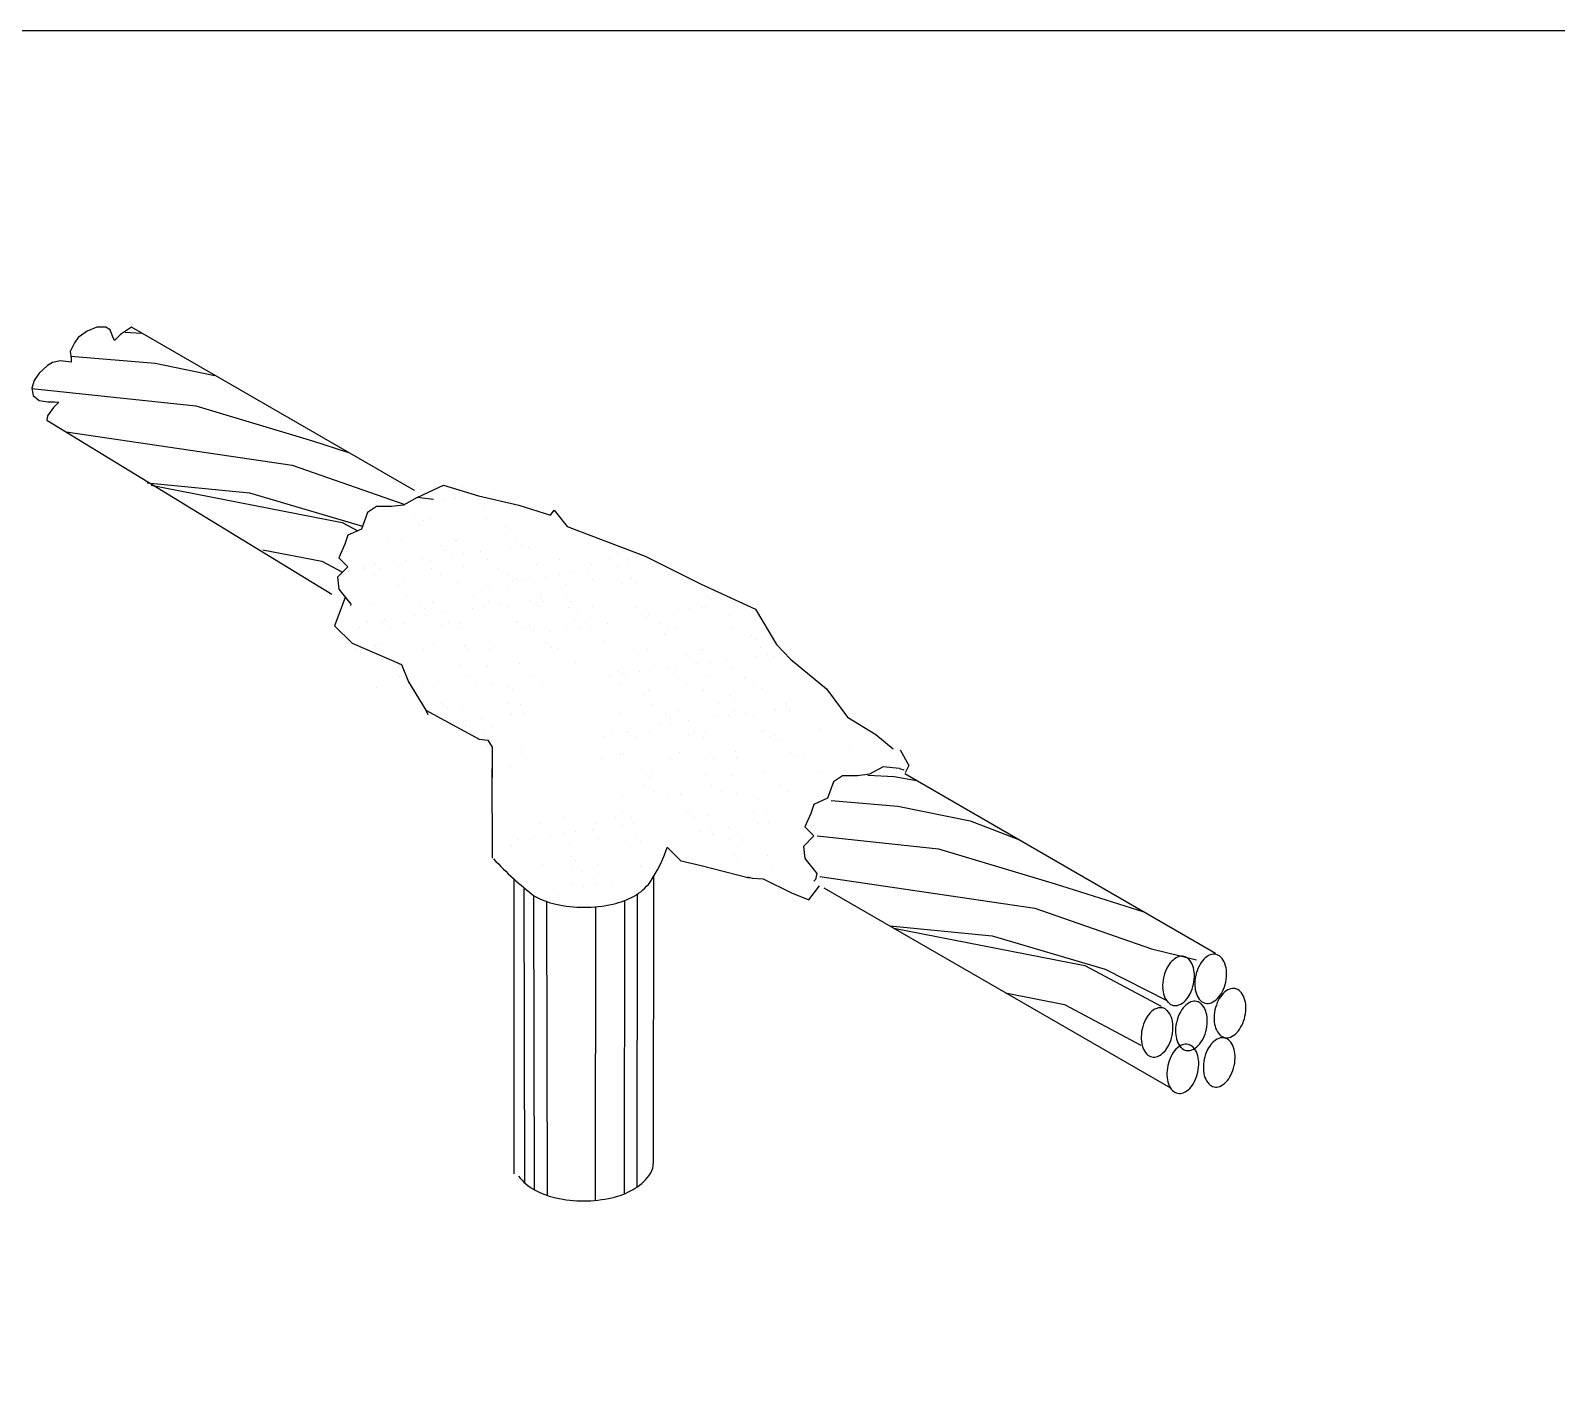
# Model space of a CAD drawing. Header units: millimetres. Extents: x 1852829 to 1882754, y -270850 to -231658.
# Drawn here: x 1858773.8 to 1859052.4, y -237795.4 to -237548.3 of the extents above; entities that cross this region are included whole.
import ezdxf

# ---------------------------------------------------------------- set-up
doc = ezdxf.new("R2010")
doc.units = ezdxf.units.MM
doc.layers.add('DETAYLAR', color=7, linetype='Continuous')

# ---------------------------------------------------------------- blocks, each defined once
blk = doc.blocks.new('TD1')
at = {"color": 4, "ltscale": 40}
for p, q in [((-321.08, 1857.24), (-324.02, 1856.06)), ((-318.28, 1857.24), (-321.08, 1857.24)), ((-316.96, 1856.5), (-318.28, 1857.24)), ((-310.48, 1857.24), (-313.87, 1855.03)), ((-310.44, 1857.25), (-310.48, 1857.24)), ((-224.42, 1807.59), (-310.44, 1857.25)), ((-327.85, 1852.53), (-329.17, 1849.88)), ((-326.67, 1854.15), (-327.85, 1852.53)), ((-324.02, 1856.06), (-326.67, 1854.15)), ((-316.22, 1854.59), (-316.96, 1856.5)), ((-315.63, 1853.27), (-316.22, 1854.59)), ((-313.87, 1855.03), (-315.63, 1853.27)), ((-329.17, 1849.88), (-328.88, 1847.83)), ((-338.59, 1843.27), (-340.06, 1841.06)), ((-336.09, 1845.62), (-338.59, 1843.27)), ((-334.47, 1846.5), (-336.09, 1845.62)), ((-332.11, 1847.09), (-334.47, 1846.5)), ((-328.88, 1846.65), (-332.11, 1847.09)), ((-328.88, 1847.83), (-328.88, 1846.65)), ((-340.06, 1841.06), (-340.79, 1838.71)), ((-340.79, 1838.71), (-340.35, 1836.5)), ((-340.35, 1836.5), (-338.59, 1835.03)), ((-338.59, 1835.03), (-335.94, 1834.59)), ((-335.94, 1834.59), (-333.88, 1834.59)), ((-332.55, 1834.45), (-334.17, 1832.83)), ((-333.88, 1834.59), (-332.55, 1834.45)), ((-336.09, 1830.33), (-336.26, 1829.05)), ((-334.17, 1832.83), (-336.09, 1830.33)), ((-336.26, 1829.05), (-249.57, 1776.06)), ((-223.58, 1805.47), (-215.55, 1809.22)), ((-215.55, 1809.22), (-204.86, 1806.02)), ((-235.94, 1802.73), (-238.68, 1800.9)), ((-231.36, 1802.73), (-235.94, 1802.73)), ((-227.7, 1803.19), (-231.36, 1802.73)), ((-223.58, 1805.47), (-227.7, 1803.19)), ((-218.58, 1804.91), (-223.58, 1805.47)), ((-204.86, 1806.02), (-192.65, 1803.19)), ((-192.65, 1803.19), (-182.99, 1800.09)), ((-182.99, 1800.09), (-181.86, 1801.64)), ((-181.86, 1801.64), (-177.89, 1796.68)), ((-238.68, 1800.9), (-240.51, 1795.87)), ((-244.63, 1794.04), (-245.54, 1791.3)), ((-240.51, 1795.87), (-244.63, 1794.04)), ((-177.89, 1796.68), (-154.23, 1787.65)), ((-245.54, 1791.3), (-247.37, 1787.18)), ((-154.23, 1787.65), (-137.12, 1779.1)), ((-244.63, 1784.44), (-247.83, 1781.24)), ((-247.37, 1787.18), (-244.63, 1784.44)), ((-247.83, 1781.24), (-247.37, 1777.58)), ((-137.12, 1779.1), (-120.66, 1771.5)), ((-245.48, 1775.03), (-248.69, 1766.49)), ((-247.37, 1777.58), (-243.71, 1773.01)), ((-243.71, 1773.01), (-243.81, 1772.61)), ((-120.66, 1771.5), (-114.25, 1760.82)), ((-248.69, 1766.49), (-243.34, 1761.14)), ((-243.34, 1761.14), (-228.38, 1754.73)), ((-114.25, 1760.82), (-110.01, 1756.29)), ((-110.01, 1756.29), (-99.02, 1747.26)), ((-228.38, 1754.73), (-226.24, 1749.39)), ((-226.24, 1749.39), (-220.89, 1740.85)), ((-99.02, 1747.26), (-92.6, 1738.71)), ((-220.89, 1740.85), (-220.35, 1739.48)), ((-220.89, 1740.85), (-204.74, 1731.99)), ((-92.6, 1738.71), (-84.05, 1733.37)), ((-204.74, 1731.99), (-202.03, 1731.71)), ((-84.05, 1733.37), (-78.7, 1729.09)), ((-202.03, 1731.71), (-200.76, 1729.59)), ((-200.76, 1729.59), (-200.76, 1720.28)), ((-76.63, 1728.77), (-73.95, 1724.01)), ((-200.69, 1695.81), (-200.7, 1722.94)), ((-81.81, 1723.6), (-85.93, 1721.32)), ((-76.81, 1723.04), (-81.81, 1723.6)), ((-76.81, 1723.04), (-75.54, 1722.62)), ((-73.95, 1724.01), (-75.08, 1721.76)), ((-96.91, 1719.03), (-98.74, 1714)), ((-94.17, 1720.86), (-96.91, 1719.03)), ((-89.59, 1720.86), (-94.17, 1720.86)), ((-85.93, 1721.32), (-89.59, 1720.86)), ((19.36, 1666.84), (-75.16, 1721.41)), ((-98.74, 1714), (-102.86, 1712.17)), ((-103.77, 1709.43), (-105.6, 1705.31)), ((-102.86, 1712.17), (-103.77, 1709.43)), ((-105.6, 1705.31), (-102.86, 1702.57)), ((-102.86, 1702.57), (-106.06, 1699.37)), ((-106.06, 1699.37), (-105.6, 1695.71)), ((-143.27, 1694.91), (-147.51, 1699.16)), ((-137.14, 1693.5), (-143.27, 1694.91)), ((-105.6, 1695.71), (-101.94, 1691.14)), ((-151.71, 1603.17), (-151.6, 1690.18)), ((-122.56, 1689.68), (-137.14, 1693.5)), ((-123.04, 1690.16), (-121.66, 1689.72)), ((-101.94, 1691.14), (-102.4, 1689.31)), ((-194.06, 1599.79), (-194.09, 1689.45)), ((-121.66, 1689.72), (-118.26, 1689.56)), ((-118.26, 1689.56), (-109.71, 1685.29)), ((-104.36, 1683.15), (-101.15, 1687.43)), ((-102.4, 1689.31), (-102.86, 1688.85)), ((5.73, 1625.82), (-99.7, 1686.69)), ((-109.71, 1685.29), (-104.36, 1683.15))]:
    blk.add_line(p, q, dxfattribs=at)
at = {"color": 2, "ltscale": 40}
for p, q in [((-312.41, 1855.72), (-307.4, 1855.5)), ((-328.97, 1848.49), (-303.32, 1846.35)), ((-303.32, 1846.35), (-285.08, 1842.61)), ((-340.78, 1838.64), (-290.92, 1833.4)), ((-290.92, 1833.4), (-255.42, 1822.69)), ((-330.32, 1825.42), (-261.62, 1815.37)), ((-255.42, 1822.69), (-244.73, 1819.32)), ((-261.62, 1815.37), (-227.31, 1803.4)), ((-305.76, 1809.91), (-274.58, 1806.92)), ((-304.54, 1809.21), (-246.4, 1797.91)), ((-274.58, 1806.92), (-240.2, 1796.78)), ((-246.4, 1797.91), (-241.64, 1795.37)), ((-240.2, 1796.78), (-240.18, 1796.78)), ((-270.52, 1789.56), (-252.6, 1786.08)), ((-252.6, 1786.08), (-246.33, 1782.74)), ((-86.41, 1721), (-78.46, 1720.63)), ((-78.46, 1720.63), (-71.68, 1719.4)), ((-97.62, 1713.31), (-77.33, 1711.62)), ((-77.33, 1711.62), (-55.35, 1707.12)), ((-55.35, 1707.12), (-40.81, 1701.58)), ((-101.87, 1702.55), (-64.93, 1698.67)), ((-64.93, 1698.67), (-29.42, 1687.97)), ((-101.04, 1690.21), (-35.62, 1680.64)), ((-190.77, 1596.98), (-190.99, 1686.47)), ((-29.42, 1687.97), (-2.46, 1679.44)), ((-187.84, 1594.92), (-188.06, 1684.33)), ((-183.94, 1593.21), (-184.15, 1682.58)), ((-169.28, 1591.74), (-169.18, 1681.02)), ((-160.49, 1593.75), (-160.39, 1682.96)), ((-156.58, 1595.8), (-156.48, 1684.94)), ((-35.62, 1680.64), (-0.11, 1668.25)), ((-79.77, 1675.18), (-48.59, 1672.19)), ((-78.55, 1674.48), (-20.4, 1663.18)), ((-48.59, 1672.19), (-14.2, 1662.06)), ((-0.11, 1668.25), (13.54, 1664.87)), ((-20.4, 1663.18), (2.83, 1650.79)), ((-14.2, 1662.06), (4.52, 1652.48)), ((-44.53, 1654.84), (-26.6, 1651.35)), ((-26.6, 1651.35), (-3.37, 1638.96))]:
    blk.add_line(p, q, dxfattribs=at)
at = {"color": 0, "ltscale": 40}
for p, q in [((-210.1, 1808.95), (-210.1, 1808.95)), ((-208.89, 1807.84), (-208.89, 1807.84)), ((-201.29, 1806.57), (-201.29, 1806.57)), ((-229.82, 1803.19), (-229.82, 1803.19)), ((-228.61, 1802.08), (-228.61, 1802.08)), ((-227.87, 1803.07), (-227.87, 1803.07)), ((-218.96, 1804.25), (-218.96, 1804.25)), ((-215.54, 1804.7), (-215.54, 1804.7)), ((-211.9, 1805.06), (-211.9, 1805.06)), ((-210.21, 1805.4), (-210.21, 1805.4)), ((-203.18, 1802.61), (-203.18, 1802.61)), ((-224.49, 1800.37), (-224.49, 1800.37)), ((-222.9, 1796.85), (-222.9, 1796.85)), ((-221.72, 1798.61), (-221.72, 1798.61)), ((-219.81, 1798.98), (-219.81, 1798.98)), ((-202.64, 1799.2), (-202.64, 1799.2)), ((-232.2, 1792.22), (-232.2, 1792.22)), ((-228.27, 1792.49), (-228.27, 1792.49)), ((-211.76, 1792.26), (-211.76, 1792.26)), ((-211.49, 1792.41), (-211.49, 1792.41)), ((-196.64, 1796.62), (-196.64, 1796.62)), ((-195.44, 1795.51), (-195.44, 1795.51)), ((-193.76, 1793.05), (-193.76, 1793.05)), ((-216.37, 1790.86), (-216.37, 1790.86)), ((-215.16, 1789.75), (-215.16, 1789.75)), ((-212.91, 1788.05), (-212.91, 1788.05)), ((-209.49, 1788.5), (-209.49, 1788.5)), ((-204.15, 1789.21), (-204.15, 1789.21)), ((-195.24, 1790.38), (-195.24, 1790.38)), ((-191.83, 1790.83), (-191.83, 1790.83)), ((-189.73, 1790.28), (-189.73, 1790.28)), ((-162.46, 1788.54), (-162.46, 1788.54)), ((-239.63, 1783.9), (-239.63, 1783.9)), ((-239.48, 1784.55), (-239.48, 1784.55)), ((-237.13, 1785.7), (-237.13, 1785.7)), ((-236.1, 1785.1), (-236.1, 1785.1)), ((-234.89, 1783.99), (-234.89, 1783.99)), ((-230.57, 1785.73), (-230.57, 1785.73)), ((-227.15, 1786.18), (-227.15, 1786.18)), ((-221.82, 1786.88), (-221.82, 1786.88)), ((-219.4, 1786.34), (-219.4, 1786.34)), ((-219.19, 1783.94), (-219.19, 1783.94)), ((-209.45, 1784.52), (-209.45, 1784.52)), ((-202.22, 1786.56), (-202.22, 1786.56)), ((-198.75, 1783.97), (-198.75, 1783.97)), ((-187.35, 1785.16), (-187.35, 1785.16)), ((-180.13, 1786.74), (-180.13, 1786.74)), ((-171.56, 1783.28), (-171.56, 1783.28)), ((-170.57, 1785.08), (-170.57, 1785.08)), ((-164.78, 1786.79), (-164.78, 1786.79)), ((-162.65, 1784.45), (-162.65, 1784.45)), ((-159.69, 1786.78), (-159.69, 1786.78)), ((-159.23, 1784.9), (-159.23, 1784.9)), ((-236.86, 1782.14), (-236.86, 1782.14)), ((-229.18, 1778.76), (-229.18, 1778.76)), ((-227.86, 1779.85), (-227.86, 1779.85)), ((-216.42, 1782.17), (-216.42, 1782.17)), ((-211.07, 1779.77), (-211.07, 1779.77)), ((-202.92, 1778.54), (-202.92, 1778.54)), ((-196.2, 1778.37), (-196.2, 1778.37)), ((-195.99, 1782.21), (-195.99, 1782.21)), ((-194.56, 1780.25), (-194.56, 1780.25)), ((-193.35, 1780.41), (-193.35, 1780.41)), ((-190.6, 1780.36), (-190.6, 1780.36)), ((-189.23, 1780.96), (-189.23, 1780.96)), ((-184.51, 1781.03), (-184.51, 1781.03)), ((-180.31, 1782.13), (-180.31, 1782.13)), ((-178.48, 1779.01), (-178.48, 1779.01)), ((-176.9, 1782.58), (-176.9, 1782.58)), ((-170.17, 1780.4), (-170.17, 1780.4)), ((-161.3, 1779.23), (-161.3, 1779.23)), ((-158.25, 1780.8), (-158.25, 1780.8)), ((-157.04, 1779.69), (-157.04, 1779.69)), ((-226.9, 1775.79), (-226.9, 1775.79)), ((-218.99, 1773.69), (-218.99, 1773.69)), ((-206.46, 1775.83), (-206.46, 1775.83)), ((-201.81, 1773.91), (-201.81, 1773.91)), ((-201.71, 1777.43), (-201.71, 1777.43)), ((-189.19, 1774.18), (-189.19, 1774.18)), ((-186.02, 1775.86), (-186.02, 1775.86)), ((-185.77, 1774.63), (-185.77, 1774.63)), ((-185.02, 1773.83), (-185.02, 1773.83)), ((-177.98, 1775.04), (-177.98, 1775.04)), ((-176.77, 1773.93), (-176.77, 1773.93)), ((-135.38, 1775.83), (-135.38, 1775.83)), ((-134.17, 1774.72), (-134.17, 1774.72)), ((-236.71, 1773.06), (-236.71, 1773.06)), ((-224.52, 1769.53), (-224.52, 1769.53)), ((-222.65, 1772.78), (-222.65, 1772.78)), ((-221.44, 1771.67), (-221.44, 1771.67)), ((-221.1, 1769.98), (-221.1, 1769.98)), ((-215.77, 1770.69), (-215.77, 1770.69)), ((-206.86, 1771.86), (-206.86, 1771.86)), ((-203.44, 1772.31), (-203.44, 1772.31)), ((-198.1, 1773.01), (-198.1, 1773.01)), ((-196, 1772.2), (-196, 1772.2)), ((-186.94, 1772.52), (-186.94, 1772.52)), ((-177.6, 1772.07), (-177.6, 1772.07)), ((-174.83, 1770.31), (-174.83, 1770.31)), ((-170.15, 1772.44), (-170.15, 1772.44)), ((-157.16, 1772.11), (-157.16, 1772.11)), ((-155.1, 1770.07), (-155.1, 1770.07)), ((-153.89, 1768.96), (-153.89, 1768.96)), ((-153.15, 1769.96), (-153.15, 1769.96)), ((-144.24, 1771.13), (-144.24, 1771.13)), ((-140.82, 1771.58), (-140.82, 1771.58)), ((-137.18, 1771.94), (-137.18, 1771.94)), ((-135.49, 1772.28), (-135.49, 1772.28)), ((-128.46, 1769.49), (-128.46, 1769.49)), ((-126.57, 1773.45), (-126.57, 1773.45)), ((-241.17, 1765.91), (-241.17, 1765.91)), ((-238.77, 1767.66), (-238.77, 1767.66)), ((-234.33, 1767.47), (-234.33, 1767.47)), ((-233.43, 1768.36), (-233.43, 1768.36)), ((-231.56, 1765.7), (-231.56, 1765.7)), ((-227.45, 1767.2), (-227.45, 1767.2)), ((-215.73, 1766.44), (-215.73, 1766.44)), ((-213.89, 1767.5), (-213.89, 1767.5)), ((-211.12, 1765.74), (-211.12, 1765.74)), ((-210.66, 1767.12), (-210.66, 1767.12)), ((-193.45, 1767.54), (-193.45, 1767.54)), ((-192.94, 1767.76), (-192.94, 1767.76)), ((-190.69, 1765.78), (-190.69, 1765.78)), ((-189.47, 1766.21), (-189.47, 1766.21)), ((-188.26, 1765.1), (-188.26, 1765.1)), ((-183.17, 1764.76), (-183.17, 1764.76)), ((-178.07, 1766.37), (-178.07, 1766.37)), ((-175.76, 1767.98), (-175.76, 1767.98)), ((-174.26, 1765.93), (-174.26, 1765.93)), ((-171.06, 1768.7), (-171.06, 1768.7)), ((-170.85, 1766.38), (-170.85, 1766.38)), ((-165.51, 1767.09), (-165.51, 1767.09)), ((-149.77, 1767.25), (-149.77, 1767.25)), ((-147, 1765.49), (-147, 1765.49)), ((-145.09, 1765.86), (-145.09, 1765.86)), ((-127.92, 1766.08), (-127.92, 1766.08)), ((-236.3, 1760.41), (-236.3, 1760.41)), ((-235.46, 1760.68), (-235.46, 1760.68)), ((-218.57, 1761.05), (-218.57, 1761.05)), ((-209.2, 1760.45), (-209.2, 1760.45)), ((-201.4, 1761.27), (-201.4, 1761.27)), ((-184.61, 1761.19), (-184.61, 1761.19)), ((-182.55, 1759.87), (-182.55, 1759.87)), ((-166.88, 1761.83), (-166.88, 1761.83)), ((-148.18, 1763.73), (-148.18, 1763.73)), ((-121.92, 1763.5), (-121.92, 1763.5)), ((-120.72, 1762.39), (-120.72, 1762.39)), ((-119.04, 1759.93), (-119.04, 1759.93)), ((-242.03, 1759.32), (-242.03, 1759.32)), ((-221.6, 1759.36), (-221.6, 1759.36)), ((-207.99, 1759.34), (-207.99, 1759.34)), ((-201.16, 1759.39), (-201.16, 1759.39)), ((-192.52, 1755.12), (-192.52, 1755.12)), ((-180.72, 1759.43), (-180.72, 1759.43)), ((-175.34, 1755.33), (-175.34, 1755.33)), ((-157.48, 1759.1), (-157.48, 1759.1)), ((-153.55, 1759.37), (-153.55, 1759.37)), ((-141.65, 1757.74), (-141.65, 1757.74)), ((-140.44, 1756.63), (-140.44, 1756.63)), ((-137.04, 1759.14), (-137.04, 1759.14)), ((-136.77, 1759.29), (-136.77, 1759.29)), ((-134.77, 1755.38), (-134.77, 1755.38)), ((-129.43, 1756.09), (-129.43, 1756.09)), ((-120.52, 1757.26), (-120.52, 1757.26)), ((-117.11, 1757.71), (-117.11, 1757.71)), ((-115.01, 1757.16), (-115.01, 1757.16)), ((-229.03, 1751.03), (-229.03, 1751.03)), ((-228.93, 1754.69), (-228.93, 1754.69)), ((-227.72, 1753.58), (-227.72, 1753.58)), ((-227.03, 1754.56), (-227.03, 1754.56)), ((-210.25, 1754.48), (-210.25, 1754.48)), ((-208.59, 1751.07), (-208.59, 1751.07)), ((-202.28, 1754.11), (-202.28, 1754.11)), ((-188.15, 1751.11), (-188.15, 1751.11)), ((-164.91, 1750.78), (-164.91, 1750.78)), ((-164.76, 1751.44), (-164.76, 1751.44)), ((-162.41, 1752.58), (-162.41, 1752.58)), ((-161.38, 1751.98), (-161.38, 1751.98)), ((-160.17, 1750.88), (-160.17, 1750.88)), ((-155.85, 1752.61), (-155.85, 1752.61)), ((-152.43, 1753.06), (-152.43, 1753.06)), ((-147.1, 1753.76), (-147.1, 1753.76)), ((-144.68, 1753.22), (-144.68, 1753.22)), ((-144.47, 1750.82), (-144.47, 1750.82)), ((-138.19, 1754.93), (-138.19, 1754.93)), ((-134.73, 1751.4), (-134.73, 1751.4)), ((-127.5, 1753.44), (-127.5, 1753.44)), ((-124.03, 1750.85), (-124.03, 1750.85)), ((-235.89, 1747.77), (-235.89, 1747.77)), ((-226.26, 1749.27), (-226.26, 1749.27)), ((-222.01, 1748.35), (-222.01, 1748.35)), ((-218.16, 1748.4), (-218.16, 1748.4)), ((-205.82, 1749.31), (-205.82, 1749.31)), ((-200.98, 1748.62), (-200.98, 1748.62)), ((-195.75, 1748.13), (-195.75, 1748.13)), ((-194.54, 1747.02), (-194.54, 1747.02)), ((-185.39, 1749.34), (-185.39, 1749.34)), ((-162.14, 1749.02), (-162.14, 1749.02)), ((-153.14, 1746.73), (-153.14, 1746.73)), ((-141.7, 1749.05), (-141.7, 1749.05)), ((-136.35, 1746.65), (-136.35, 1746.65)), ((-121.27, 1749.09), (-121.27, 1749.09)), ((-118.63, 1747.29), (-118.63, 1747.29)), ((-216.3, 1742.92), (-216.3, 1742.92)), ((-215.48, 1742.37), (-215.48, 1742.37)), ((-214.27, 1741.26), (-214.27, 1741.26)), ((-209.83, 1741.83), (-209.83, 1741.83)), ((-195.86, 1742.96), (-195.86, 1742.96)), ((-192.11, 1742.47), (-192.11, 1742.47)), ((-154.46, 1745.64), (-154.46, 1745.64)), ((-152.18, 1742.67), (-152.18, 1742.67)), ((-131.74, 1742.71), (-131.74, 1742.71)), ((-128.2, 1745.42), (-128.2, 1745.42)), ((-126.99, 1744.31), (-126.99, 1744.31)), ((-114.47, 1741.07), (-114.47, 1741.07)), ((-111.3, 1742.74), (-111.3, 1742.74)), ((-111.05, 1741.51), (-111.05, 1741.51)), ((-212.42, 1737.14), (-212.42, 1737.14)), ((-209, 1737.59), (-209, 1737.59)), ((-203.67, 1738.3), (-203.67, 1738.3)), ((-194.75, 1739.47), (-194.75, 1739.47)), ((-191.34, 1739.92), (-191.34, 1739.92)), ((-161.99, 1739.94), (-161.99, 1739.94)), ((-147.93, 1739.66), (-147.93, 1739.66)), ((-146.72, 1738.55), (-146.72, 1738.55)), ((-146.38, 1736.86), (-146.38, 1736.86)), ((-144.27, 1740.57), (-144.27, 1740.57)), ((-141.05, 1737.57), (-141.05, 1737.57)), ((-132.14, 1738.74), (-132.14, 1738.74)), ((-128.72, 1739.19), (-128.72, 1739.19)), ((-127.09, 1740.79), (-127.09, 1740.79)), ((-123.38, 1739.89), (-123.38, 1739.89)), ((-121.28, 1739.08), (-121.28, 1739.08)), ((-110.3, 1740.71), (-110.3, 1740.71)), ((-208.56, 1736.03), (-208.56, 1736.03)), ((-203.29, 1734.64), (-203.29, 1734.64)), ((-200.57, 1735.98), (-200.57, 1735.98)), ((-200.52, 1732.87), (-200.52, 1732.87)), ((-166.45, 1732.79), (-166.45, 1732.79)), ((-164.05, 1734.54), (-164.05, 1734.54)), ((-159.61, 1734.35), (-159.61, 1734.35)), ((-158.71, 1735.24), (-158.71, 1735.24)), ((-156.84, 1732.58), (-156.84, 1732.58)), ((-152.73, 1734.08), (-152.73, 1734.08)), ((-149.8, 1736.41), (-149.8, 1736.41)), ((-141.01, 1733.32), (-141.01, 1733.32)), ((-139.17, 1734.38), (-139.17, 1734.38)), ((-136.4, 1732.62), (-136.4, 1732.62)), ((-135.94, 1734), (-135.94, 1734)), ((-118.73, 1734.42), (-118.73, 1734.42)), ((-118.22, 1734.64), (-118.22, 1734.64)), ((-115.97, 1732.66), (-115.97, 1732.66)), ((-114.75, 1733.09), (-114.75, 1733.09)), ((-113.54, 1731.98), (-113.54, 1731.98)), ((-101.04, 1734.86), (-101.04, 1734.86)), ((-202.03, 1730.04), (-202.03, 1730.04)), ((-200.82, 1728.93), (-200.82, 1728.93)), ((-191.7, 1729.83), (-191.7, 1729.83)), ((-161.58, 1727.29), (-161.58, 1727.29)), ((-160.74, 1727.56), (-160.74, 1727.56)), ((-143.85, 1727.93), (-143.85, 1727.93)), ((-134.48, 1727.33), (-134.48, 1727.33)), ((-126.68, 1728.15), (-126.68, 1728.15)), ((-109.89, 1728.07), (-109.89, 1728.07)), ((-92.16, 1728.71), (-92.16, 1728.71)), ((-195.11, 1723.7), (-195.11, 1723.7)), ((-190.56, 1726.53), (-190.56, 1726.53)), ((-167.31, 1726.2), (-167.31, 1726.2)), ((-146.88, 1726.24), (-146.88, 1726.24)), ((-133.27, 1726.22), (-133.27, 1726.22)), ((-126.44, 1726.27), (-126.44, 1726.27)), ((-107.83, 1726.75), (-107.83, 1726.75)), ((-106, 1726.31), (-106, 1726.31)), ((-154.31, 1717.91), (-154.31, 1717.91)), ((-154.21, 1721.57), (-154.21, 1721.57)), ((-153, 1720.46), (-153, 1720.46)), ((-152.31, 1721.44), (-152.31, 1721.44)), ((-135.53, 1721.36), (-135.53, 1721.36)), ((-133.87, 1717.95), (-133.87, 1717.95)), ((-127.56, 1720.99), (-127.56, 1720.99)), ((-117.8, 1722), (-117.8, 1722)), ((-113.43, 1717.99), (-113.43, 1717.99)), ((-100.62, 1722.22), (-100.62, 1722.22)), ((-161.17, 1714.65), (-161.17, 1714.65)), ((-151.54, 1716.15), (-151.54, 1716.15)), ((-147.29, 1715.23), (-147.29, 1715.23)), ((-143.44, 1715.29), (-143.44, 1715.29)), ((-131.1, 1716.19), (-131.1, 1716.19)), ((-126.26, 1715.5), (-126.26, 1715.5)), ((-121.03, 1715.01), (-121.03, 1715.01)), ((-119.82, 1713.9), (-119.82, 1713.9)), ((-110.67, 1716.22), (-110.67, 1716.22)), ((-161.05, 1709.84), (-161.05, 1709.84)), ((-141.58, 1709.8), (-141.58, 1709.8)), ((-140.76, 1709.25), (-140.76, 1709.25)), ((-135.11, 1708.71), (-135.11, 1708.71)), ((-121.14, 1709.84), (-121.14, 1709.84)), ((-117.39, 1709.35), (-117.39, 1709.35)), ((-185.94, 1706.46), (-185.94, 1706.46)), ((-178.72, 1708.04), (-178.72, 1708.04)), ((-170.15, 1704.57), (-170.15, 1704.57)), ((-169.15, 1706.38), (-169.15, 1706.38)), ((-163.37, 1708.08), (-163.37, 1708.08)), ((-161.23, 1705.75), (-161.23, 1705.75)), ((-158.28, 1708.07), (-158.28, 1708.07)), ((-157.82, 1706.2), (-157.82, 1706.2)), ((-139.55, 1708.14), (-139.55, 1708.14)), ((-137.7, 1704.02), (-137.7, 1704.02)), ((-134.28, 1704.47), (-134.28, 1704.47)), ((-128.95, 1705.18), (-128.95, 1705.18)), ((-120.03, 1706.35), (-120.03, 1706.35)), ((-116.62, 1706.8), (-116.62, 1706.8)), ((-194.79, 1699.67), (-194.79, 1699.67)), ((-193.15, 1701.55), (-193.15, 1701.55)), ((-189.19, 1701.65), (-189.19, 1701.65)), ((-187.81, 1702.25), (-187.81, 1702.25)), ((-183.1, 1702.32), (-183.1, 1702.32)), ((-178.9, 1703.42), (-178.9, 1703.42)), ((-177.07, 1700.3), (-177.07, 1700.3)), ((-175.48, 1703.87), (-175.48, 1703.87)), ((-168.75, 1701.69), (-168.75, 1701.69)), ((-159.89, 1700.52), (-159.89, 1700.52)), ((-156.84, 1702.09), (-156.84, 1702.09)), ((-155.63, 1700.99), (-155.63, 1700.99)), ((-133.84, 1702.91), (-133.84, 1702.91)), ((-128.57, 1701.52), (-128.57, 1701.52)), ((-125.85, 1702.86), (-125.85, 1702.86)), ((-125.8, 1699.75), (-125.8, 1699.75)), ((-176.57, 1696.33), (-176.57, 1696.33)), ((-175.36, 1695.23), (-175.36, 1695.23)), ((-127.31, 1696.92), (-127.31, 1696.92)), ((-126.1, 1695.81), (-126.1, 1695.81)), ((-116.98, 1696.71), (-116.98, 1696.71)), ((-185.53, 1693.81), (-185.53, 1693.81)), ((-176.18, 1693.37), (-176.18, 1693.37)), ((-173.42, 1691.6), (-173.42, 1691.6)), ((-169.65, 1689.99), (-169.65, 1689.99)), ((-168.74, 1693.73), (-168.74, 1693.73)), ((-155.75, 1693.4), (-155.75, 1693.4)), ((-120.39, 1690.58), (-120.39, 1690.58)), ((-115.84, 1693.41), (-115.84, 1693.41)), ((-181.76, 1686.05), (-181.76, 1686.05)), ((-176.65, 1687.66), (-176.65, 1687.66)), ((-172.85, 1687.23), (-172.85, 1687.23)), ((-169.43, 1687.68), (-169.43, 1687.68)), ((-164.1, 1688.38), (-164.1, 1688.38))]:
    blk.add_line(p, q, dxfattribs=at)
at = {"color": 4, "ltscale": 4}
blk.add_lwpolyline([(-824.4, 1947.5), (824.4, 1947.5), (824.4, 0), (-824.4, 0)], close=True, dxfattribs=at)
at = {"color": 4, "ltscale": 40}
for centre, radius, start, end in [((-123.36, 1767.51), 105.34, 223.0623, 232.2619), ((-195.34, 1716.24), 50.87, 326.9064, 340.251), ((-164.93, 1697.7), 15.3, 298.7356, 322.9104), ((-175.95, 1706.14), 24.94, 241.5417, 257.4142), ((-172.95, 1719.58), 38.72, 257.4142, 270.1386), ((-172.95, 1722.47), 41.61, 270.1323, 282.407), ((-169.56, 1706.15), 24.94, 282.8631, 298.7356), ((15.61, 1656.85), 12.36, 153.6547, 167.9131), ((12.1, 1658.59), 8.44, 136.3836, 153.6547), ((10.06, 1660.53), 5.64, 111.9385, 136.3836), ((9.06, 1663.02), 2.95, 77.9131, 111.9385), ((9.06, 1663.02), 2.95, 43.8877, 77.9131), ((7.13, 1661.16), 5.64, 19.4426, 43.8877), ((4.48, 1660.22), 8.44, 2.1715, 19.4426), ((25.39, 1657.5), 12.36, 153.6547, 167.9131), ((21.88, 1659.24), 8.44, 136.3836, 153.6547), ((19.85, 1661.18), 5.64, 111.9385, 136.3836), ((18.84, 1663.67), 2.95, 77.9131, 111.9385), ((18.84, 1663.67), 2.95, 43.8877, 77.9131), ((16.91, 1661.81), 5.64, 19.4426, 43.8877), ((14.26, 1660.87), 8.44, 2.1715, 19.4426), ((15.61, 1656.85), 12.36, 167.9131, 182.1715), ((0.56, 1660.07), 12.36, 347.9131, 2.1715), ((25.39, 1657.5), 12.36, 167.9131, 182.1715), ((10.35, 1660.73), 12.36, 333.6547, 347.9131), ((10.35, 1660.73), 12.36, 347.9131, 2.1715), ((11.69, 1656.7), 8.44, 182.1715, 199.4426), ((9.04, 1655.77), 5.64, 199.4426, 223.8877), ((4.07, 1658.34), 8.44, 316.3836, 333.6547), ((0.56, 1660.07), 12.36, 333.6547, 347.9131), ((21.48, 1657.36), 8.44, 182.1715, 199.4426), ((18.83, 1656.42), 5.64, 199.4426, 223.8877), ((15.89, 1657.05), 5.64, 291.9385, 316.3836), ((13.85, 1658.99), 8.44, 316.3836, 333.6547), ((27.75, 1648.81), 8.44, 136.3836, 153.6547), ((25.71, 1650.75), 5.64, 111.9385, 136.3836), ((24.71, 1653.24), 2.95, 77.9131, 111.9385), ((24.71, 1653.24), 2.95, 43.8877, 77.9131), ((22.78, 1651.38), 5.64, 19.4426, 43.8877), ((20.13, 1650.45), 8.44, 2.1715, 19.4426), ((5.58, 1642.95), 8.44, 136.3836, 153.6547), ((3.54, 1644.89), 5.64, 111.9385, 136.3836), ((2.54, 1647.38), 2.95, 77.9131, 111.9385), ((2.54, 1647.38), 2.95, 43.8877, 77.9131), ((0.6, 1645.52), 5.64, 19.4426, 43.8877), ((7.11, 1653.91), 2.95, 223.8877, 257.9131), ((7.11, 1653.91), 2.95, 257.9131, 291.9385), ((19.52, 1643.17), 12.36, 153.6547, 167.9131), ((6.11, 1656.4), 5.64, 291.9385, 316.3836), ((16.01, 1644.9), 8.44, 136.3836, 153.6547), ((13.98, 1646.84), 5.64, 111.9385, 136.3836), ((12.97, 1649.33), 2.95, 77.9131, 111.9385), ((12.97, 1649.33), 2.95, 43.8877, 77.9131), ((16.89, 1654.56), 2.95, 223.8877, 257.9131), ((11.04, 1647.47), 5.64, 19.4426, 43.8877), ((16.89, 1654.56), 2.95, 257.9131, 291.9385), ((8.39, 1646.54), 8.44, 2.1715, 19.4426), ((31.26, 1647.08), 12.36, 167.9131, 182.1715), ((31.26, 1647.08), 12.36, 153.6547, 167.9131), ((16.21, 1650.3), 12.36, 347.9131, 2.1715), ((9.09, 1641.21), 12.36, 167.9131, 182.1715), ((9.09, 1641.21), 12.36, 153.6547, 167.9131), ((-2.04, 1644.58), 8.44, 2.1715, 19.4426), ((-5.96, 1644.43), 12.36, 347.9131, 2.1715), ((19.52, 1643.17), 12.36, 167.9131, 182.1715), ((4.48, 1646.39), 12.36, 333.6547, 347.9131), ((4.48, 1646.39), 12.36, 347.9131, 2.1715), ((27.34, 1646.93), 8.44, 182.1715, 199.4426), ((24.7, 1645.99), 5.64, 199.4426, 223.8877), ((19.72, 1648.56), 8.44, 316.3836, 333.6547), ((16.21, 1650.3), 12.36, 333.6547, 347.9131), ((5.17, 1641.06), 8.44, 182.1715, 199.4426), ((-2.45, 1642.7), 8.44, 316.3836, 333.6547), ((-5.96, 1644.43), 12.36, 333.6547, 347.9131), ((15.61, 1643.02), 8.44, 182.1715, 199.4426), ((11.37, 1633.81), 5.64, 111.9385, 136.3836), ((12.96, 1642.08), 5.64, 199.4426, 223.8877), ((10.36, 1636.3), 2.95, 77.9131, 111.9385), ((10.36, 1636.3), 2.95, 43.8877, 77.9131), ((7.99, 1644.65), 8.44, 316.3836, 333.6547), ((24.49, 1633.83), 8.44, 136.3836, 153.6547), ((22.45, 1635.76), 5.64, 111.9385, 136.3836), ((21.45, 1638.25), 2.95, 77.9131, 111.9385), ((22.76, 1644.13), 2.95, 223.8877, 257.9131), ((21.45, 1638.25), 2.95, 43.8877, 77.9131), ((22.76, 1644.13), 2.95, 257.9131, 291.9385), ((19.52, 1636.39), 5.64, 19.4426, 43.8877), ((21.76, 1646.62), 5.64, 291.9385, 316.3836), ((2.52, 1640.13), 5.64, 199.4426, 223.8877), ((0.59, 1638.27), 2.95, 223.8877, 257.9131), ((0.59, 1638.27), 2.95, 257.9131, 291.9385), ((-0.41, 1640.76), 5.64, 291.9385, 316.3836), ((16.91, 1630.13), 12.36, 153.6547, 167.9131), ((13.4, 1631.87), 8.44, 136.3836, 153.6547), ((11.02, 1640.22), 2.95, 223.8877, 257.9131), ((11.02, 1640.22), 2.95, 257.9131, 291.9385), ((10.02, 1642.71), 5.64, 291.9385, 316.3836), ((8.43, 1634.44), 5.64, 19.4426, 43.8877), ((5.78, 1633.5), 8.44, 2.1715, 19.4426), ((28, 1632.09), 12.36, 167.9131, 182.1715), ((28, 1632.09), 12.36, 153.6547, 167.9131), ((16.87, 1635.46), 8.44, 2.1715, 19.4426), ((12.95, 1635.31), 12.36, 347.9131, 2.1715), ((16.91, 1630.13), 12.36, 167.9131, 182.1715), ((13, 1629.98), 8.44, 182.1715, 199.4426), ((1.87, 1633.35), 12.36, 333.6547, 347.9131), ((1.87, 1633.35), 12.36, 347.9131, 2.1715), ((24.08, 1631.94), 8.44, 182.1715, 199.4426), ((16.46, 1633.57), 8.44, 316.3836, 333.6547), ((12.95, 1635.31), 12.36, 333.6547, 347.9131), ((10.35, 1629.05), 5.64, 199.4426, 223.8877), ((8.41, 1627.19), 2.95, 223.8877, 257.9131), ((7.41, 1629.68), 5.64, 291.9385, 316.3836), ((5.38, 1631.62), 8.44, 316.3836, 333.6547), ((21.43, 1631), 5.64, 199.4426, 223.8877), ((19.5, 1629.14), 2.95, 223.8877, 257.9131), ((19.5, 1629.14), 2.95, 257.9131, 291.9385), ((18.5, 1631.63), 5.64, 291.9385, 316.3836), ((8.41, 1627.19), 2.95, 257.9131, 291.9385), ((-158.29, 1603.15), 6.59, 322.9104, 0.1386), ((-180.54, 1608.37), 15.3, 217.3668, 241.5417), ((-165.25, 1608.41), 15.3, 298.7356, 322.9104), ((-175.95, 1616.84), 24.94, 241.5417, 257.4142), ((-172.95, 1630.29), 38.72, 257.4142, 270.1386), ((-172.95, 1630.29), 38.72, 270.1386, 282.8631), ((-169.88, 1616.86), 24.94, 282.8631, 298.7356)]:
    blk.add_arc(centre, radius, start, end, dxfattribs=at)
at = {"color": 2, "ltscale": 40}
blk.add_arc((-187.47, 1603.08), 6.59, 179.9047, 180.1386, dxfattribs=at)

msp = doc.modelspace()

# ---------------------------------------------------------------- block references
at = {"layer": 'DETAYLAR', "transparency": 33554687, "xscale": 0.6000000000000001, "yscale": 0.6000000000000001, "zscale": 0.6000000000000001}
msp.add_blockref('TD1', (1858978.52, -238716.82), dxfattribs=at)

doc.saveas('drawing.dxf')
